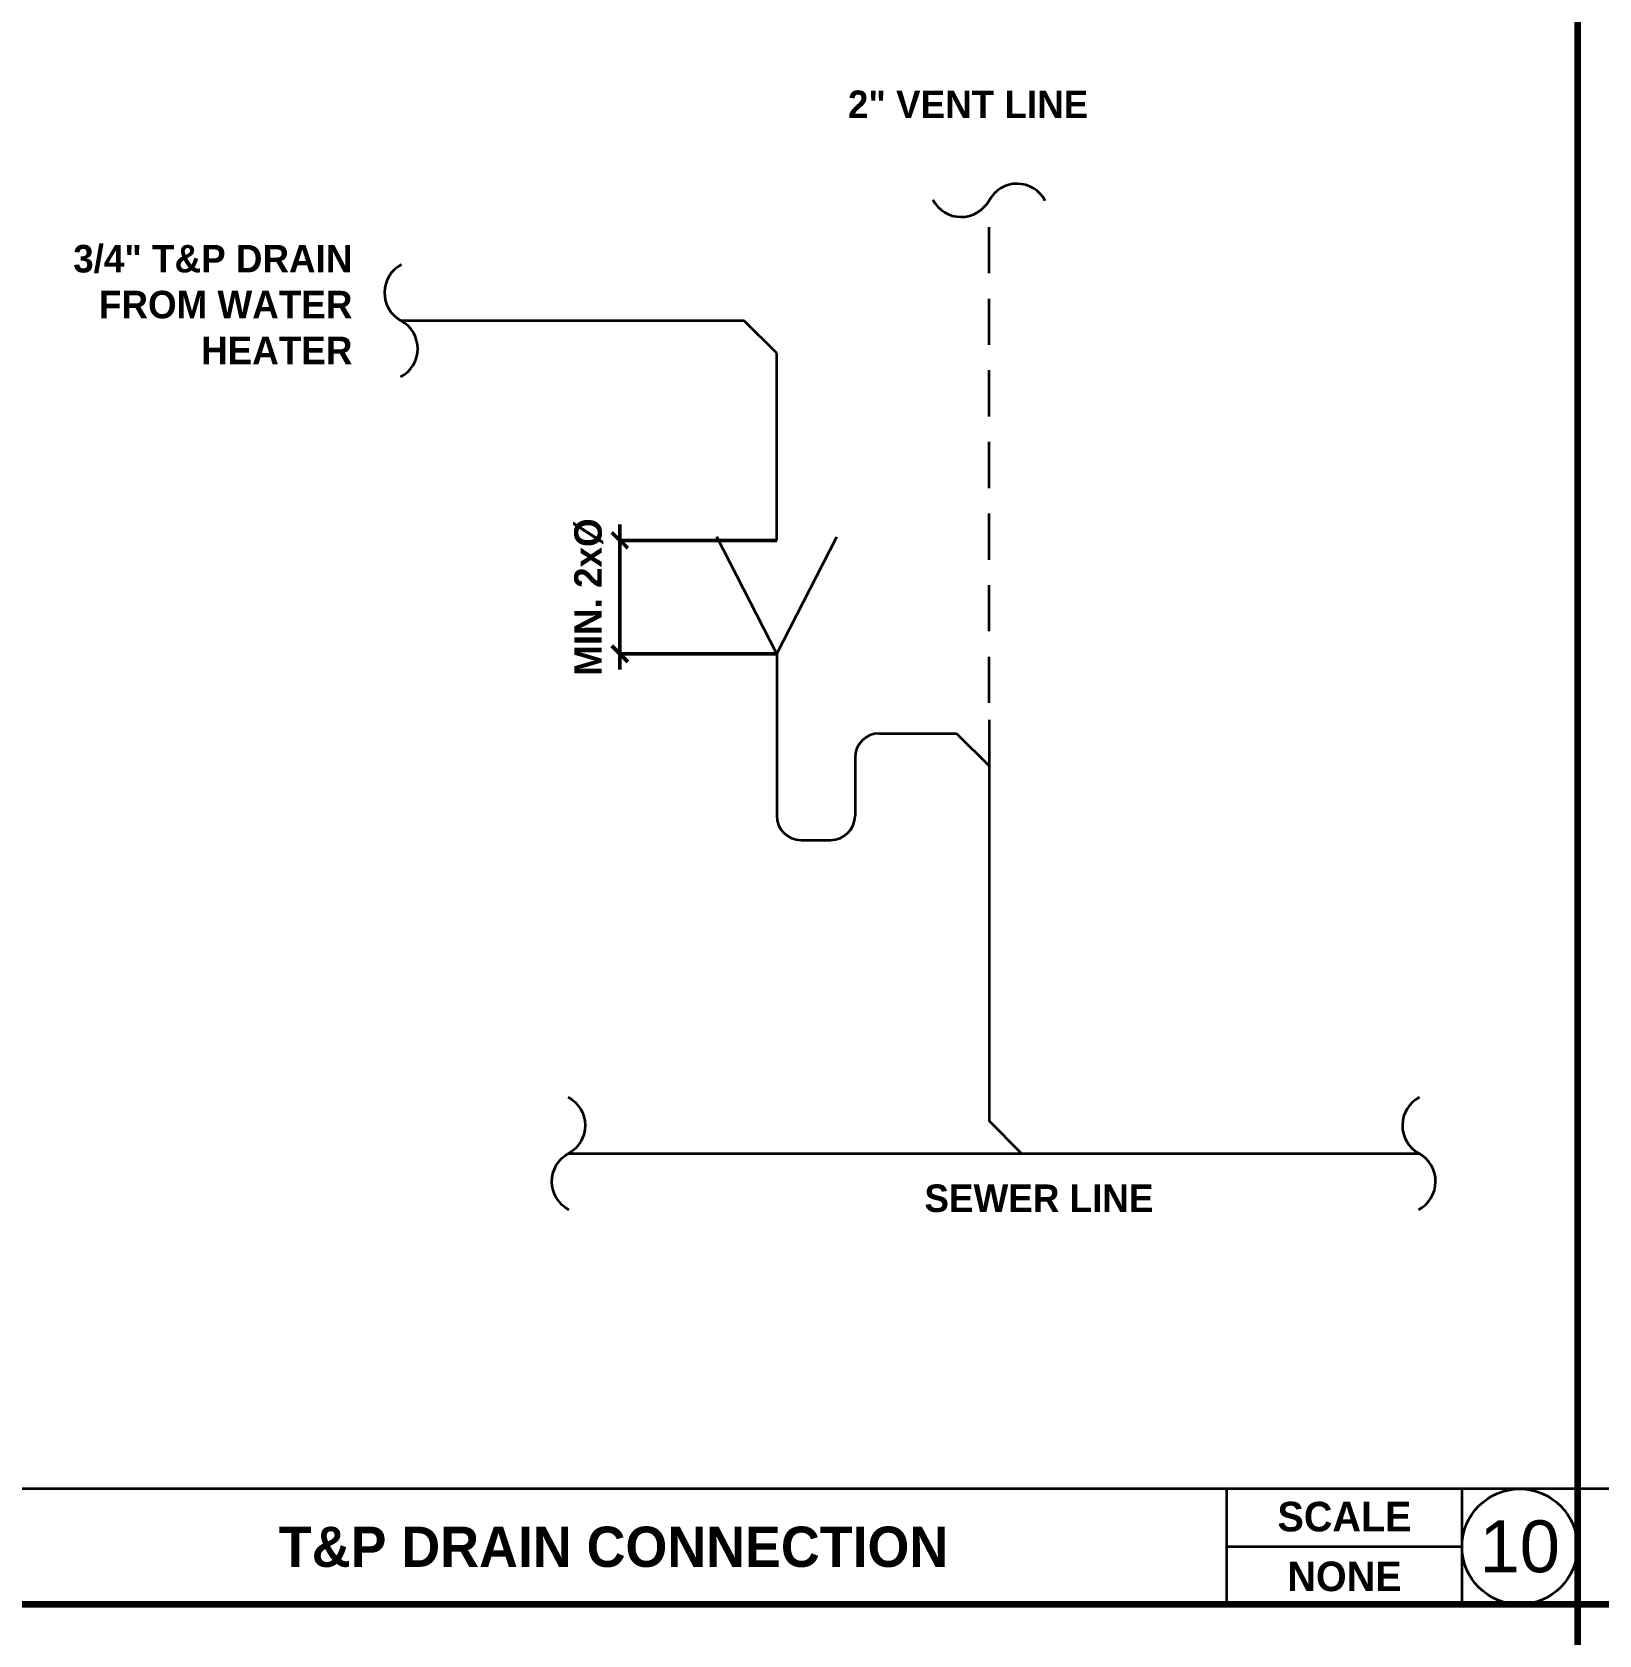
# Model space of a CAD drawing. Header units: inches. Extents: x 2025 to 34930, y -6955 to 4650.
# Drawn here: x 9068.7 to 9307.1, y -2398.6 to -2154.8 of the extents above; entities that cross this region are included whole.
import ezdxf

# ---------------------------------------------------------------- set-up
doc = ezdxf.new("R2010")
doc.units = ezdxf.units.IN
doc.header["$MEASUREMENT"] = 0
doc.layers.get('DEFPOINTS').update_dxf_attribs({"color": 104})
doc.layers.add('M-HVAC-EXHS-DUCT', color=3, linetype='Continuous', lineweight=50)
doc.layers.add('PDF-TEXT', color=7, linetype='Continuous', lineweight=35)
doc.styles.add('BOO', font='GOTHIC.TTF', dxfattribs={"height": 6})
doc.styles.add('Century Gothic_B', font='GOTHICB.TTF', dxfattribs={"height": 6.659722222222221})
doc.styles.add('PDF Arial', font='arial.ttf')
doc.styles.add('PDF Arial Bold', font='arialbd.ttf')
doc.dimstyles.new('MECH-DIM', dxfattribs={"dimscale": 12, "dimtxt": 6, "dimasz": 0.2, "dimexe": 0, "dimexo": 0, "dimgap": 0, "dimtad": 0, "dimdec": 0, "dimzin": 3, "dimdsep": 46, "dimlunit": 4, "dimtxsty": 'BOO', "dimblk1": 'OBLIQUE', "dimblk2": 'OBLIQUE', "dimsah": 1, "dimcen": 0, "dimclrd": 45, "dimclre": 45, "dimclrt": 256, "dimazin": 0, "dimtfac": 1, "dimtdec": 0, "dimtix": 1, "dimtmove": 0, "dimatfit": 0, "dimfxl": 1, "dimtvp": 1, "dimfrac": 2, "dimtolj": 1, "dimtzin": 0, "dimarcsym": 2})

# ---------------------------------------------------------------- blocks, each defined once
blk = doc.blocks.new('_Oblique')
at = {"color": 0, "linetype": 'ByBlock', "lineweight": -2}
blk.add_line((-0.5, -0.5), (0.5, 0.5), dxfattribs=at)
blk = doc.blocks.new('*D298')
at = {"layer": 'DEFPOINTS', "color": 0, "ltscale": 0.3, "transparency": 16777216}
for p in [(9181.991768010472, -2232.102454464158), (9158.12918395852, -2249.352132577621), (9181.991768010472, -2249.352132577621)]:
    blk.add_point(p, dxfattribs=at)
at = {"layer": 'PDF-TEXT', "color": 45, "lineweight": -2, "ltscale": 0.3, "transparency": 16777216}
for p, q in [((9158.12918395852, -2232.102454464158), (9158.12918395852, -2229.702454464158)), ((9181.991768010472, -2232.102454464158), (9158.12918395852, -2232.102454464158)), ((9158.12918395852, -2232.102454464158), (9158.12918395852, -2249.352132577621)), ((9181.991768010472, -2249.352132577621), (9158.12918395852, -2249.352132577621)), ((9158.12918395852, -2249.352132577621), (9158.12918395852, -2251.752132577621))]:
    blk.add_line(p, q, dxfattribs=at)
at = {"layer": 'PDF-TEXT', "color": 45, "lineweight": -2, "ltscale": 0.3, "transparency": 16777216, "xscale": 2.4, "yscale": 2.4, "zscale": 2.4}
for p, rotation in [((9158.12918395852, -2232.102454464158), 270), ((9158.12918395852, -2249.352132577621), 90)]:
    blk.add_blockref('_Oblique', p, dxfattribs=dict(at, rotation=rotation))
at = {"layer": 'PDF-TEXT', "ltscale": 0.3, "transparency": 16777216, "insert": (9153.386554237239, -2240.727293520892), "char_height": 6, "attachment_point": 5, "rotation": 90, "style": 'BOO'}
blk.add_mtext('\\A1;{\\fCentury Gothic|b1|i0|c0|p34;\\H0.69792x;MIN. 2x%%C}', dxfattribs=at)
blk = doc.blocks.new('A$Cf9ec4cc1')
at = {"layer": 'PDF-TEXT'}
for centre, radius, start, end in [((2.620273742228164, 4.818785528823355), 5.48511863235371, 117.5587416418257, 241.4643221977609), ((-2.625359018333256, -4.816303215309745), 5.485370393840306, 297.6173055442614, 61.40526943263141)]:
    blk.add_arc(centre, radius, start, end, dxfattribs=at)
blk = doc.blocks.new('p detail 10')
at = {"layer": 'PDF-TEXT'}
for p, q in [((9214.308933133269, -2180.56962394473), (9214.308933133269, -2180.375652978043)), ((9214.308933133269, -2191.462876399212), (9214.308933133269, -2184.436622688544)), ((9214.308933133269, -2202.356128853699), (9214.308933133269, -2195.329875143026)), ((9177.042036128421, -2198.677962470036), (9124.844215911904, -2198.677962470036)), ((9181.991768010468, -2203.627694352101), (9177.042036128421, -2198.677962470036)), ((9181.991768010468, -2232.102454464157), (9181.991768010468, -2203.627694352101)), ((9214.308933133269, -2213.249381308191), (9214.308933133269, -2206.223127597517)), ((9214.308933133269, -2224.142633762682), (9214.308933133269, -2217.116380052009)), ((9214.308933133269, -2235.035886217174), (9214.308933133269, -2228.009632506491)), ((9181.991768010468, -2249.35213257762), (9172.860085319167, -2231.562033553282)), ((9181.991768010468, -2249.35213257762), (9191.123450701805, -2231.562033553282)), ((9214.308933133269, -2245.929138671665), (9214.308933133269, -2238.902884960983)), ((9181.991768010468, -2249.35213257762), (9181.991768010468, -2273.97833478387)), ((9214.308933133269, -2256.822391126143), (9214.308933133269, -2249.796137415475)), ((9214.308933133269, -2259.373462217507), (9214.308933133269, -2320.406068809907)), ((9197.626664991682, -2261.44998404611), (9209.359201251204, -2261.44998404611)), ((9209.359201251204, -2261.44998404611), (9214.308933133269, -2266.399715928185)), ((9193.91436608011, -2265.162282957664), (9193.91436608011, -2273.97833478387)), ((9185.704066922059, -2277.690633695419), (9190.202067168575, -2277.690633695419)), ((9219.258665015333, -2325.355800691972), (9214.308933133269, -2320.406068809907)), ((9150.310375911247, -2325.355800691972), (9279.726142618127, -2325.355800691972))]:
    blk.add_line(p, q, dxfattribs=at)
for centre, start, end in [((9197.626664991682, -2265.162282957664), 90, 180), ((9185.704066922059, -2273.97833478387), 180, 270), ((9190.202067168575, -2273.97833478387), 270, 0)]:
    blk.add_arc(centre, 3.712298911551798, start, end, dxfattribs=at)
at = {"layer": 'PDF-TEXT', "xscale": 0.8838806932266189, "yscale": 0.8838806932266189, "zscale": 0.8838806932266189, "rotation": 270}
blk.add_blockref('A$Cf9ec4cc1', (9214.308933133269, -2180.375652632955), dxfattribs=at)
at = {"layer": 'PDF-TEXT', "yscale": 0.8838806932266189, "zscale": 0.8838806932266189}
for p, xscale in [((9124.844215911904, -2198.677962470036), 0.8838806932266189), ((9150.310375911267, -2325.355800691972), -0.8838806932266189), ((9279.726142618127, -2325.355800691972), 0.8838806932266189)]:
    blk.add_blockref('A$Cf9ec4cc1', p, dxfattribs=dict(at, xscale=xscale))
at = {"layer": 'PDF-TEXT', "ltscale": 0.3, "char_height": 4.1875, "style": 'Century Gothic_B'}
for s, insert, width, attachment_point in [('2" VENT LINE', (9192.828525097464, -2163.669494861159), 46.75220473356609, 1), ('3/4" T&P DRAIN\\PFROM WATER HEATER', (9117.428946507916, -2187.150006594157), 49.96042581567521, 3), ('SEWER LINE', (9204.47286960864, -2330.073433372693), 41.16336577710506, 1)]:
    blk.add_mtext(s, dxfattribs=dict(at, insert=insert, width=width, attachment_point=attachment_point))
at = {"layer": 'PDF-TEXT', "ltscale": 0.3}
dim = blk.add_linear_dim(base=(9158.12918395852, -2249.352132577621), p1=(9181.991768010468, -2232.102454464157), p2=(9181.991768010468, -2249.35213257762), angle=90, text='{\\fCentury Gothic|b1|i0|c0|p34;\\H0.69792x;MIN. 2x%%C}', dimstyle='MECH-DIM', override={"dimpost": '<>'}, dxfattribs=at)
dim.commit()
dim.dimension.update_dxf_attribs({"geometry": '*D298', "text_midpoint": (9153.386554237239, -2240.727293520892)})

msp = doc.modelspace()

# ---------------------------------------------------------------- linework, layer by layer
at = {"layer": 'PDF-TEXT', "color": 42, "lineweight": 100}
for p, q in [((9303.830014006846, -1888.189276207093), (9303.830014006846, -2917.77497402201)), ((9787.285007020299, -2393.96402383321), (8343.830014006846, -2393.96402383321))]:
    msp.add_line(p, q, dxfattribs=at)
at = {"layer": 'PDF-TEXT'}
for p, q in [((9787.287270489862, -2376.389749603379), (8343.83227747641, -2376.389749603379)), ((9250.50213082172, -2393.964023833212), (9250.50213082172, -2376.389749603381)), ((9286.270473408686, -2393.964023833212), (9286.270473408686, -2376.389749603381)), ((9286.270473408686, -2385.169497355559), (9250.50213082172, -2385.169497355559))]:
    msp.add_line(p, q, dxfattribs=at)
msp.add_circle((9295.050243707765, -2385.169497355559), 8.779770299078596, dxfattribs=at)

# ---------------------------------------------------------------- block references
at = {"layer": 'M-HVAC-EXHS-DUCT'}
msp.add_blockref('p detail 10', (0, 0), dxfattribs=at)

# ---------------------------------------------------------------- texts
at = {"layer": 'PDF-TEXT', "attachment_point": 5}
for s, insert, char_height, width, style in [('{\\fCentury Gothic|b1|i0|c0|p34;SCALE}', (9268.386302115203, -2380.624674947641), 4.5, 35.76834258696545, 'PDF Arial Bold'), ('{\\fCentury Gothic|b1|i0|c0|p34;T&P DRAIN CONNECTION}', (9157.163808944722, -2385.22452915706), 6.120194156516753, 186.6721168148797, 'PDF Arial Bold'), ('10', (9295.05024396943, -2385.169508629009), 7.889321527025627, 17.5595411214897, 'PDF Arial'), ('{\\fCentury Gothic|b1|i0|c0|p34;NONE}', (9268.386302115203, -2389.714319763472), 4.5, 35.76834258696545, 'PDF Arial Bold')]:
    msp.add_mtext(s, dxfattribs=dict(at, insert=insert, char_height=char_height, width=width, style=style))

doc.saveas('drawing.dxf')
